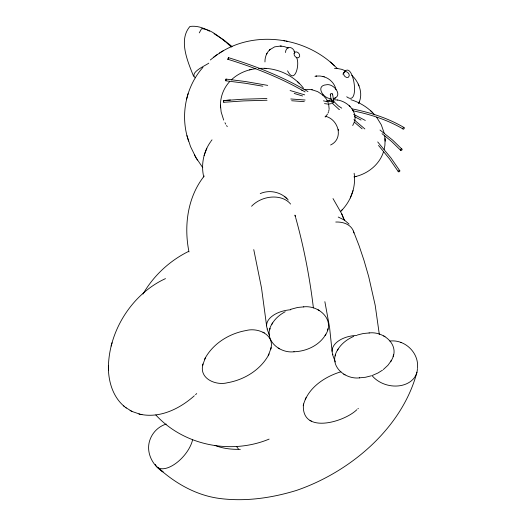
<?xml version="1.0" encoding="UTF-8"?>
<svg xmlns="http://www.w3.org/2000/svg" width="526" height="526" viewBox="0 0 526 526"><rect width="100%" height="100%" fill="white"/><g stroke="black" fill="none" stroke-linecap="round" stroke-linejoin="round"><path stroke-width="0.79" d="M220.519 106.397C220.092 97.441 223.438 88.427 229.468 81.806M385.098 139.916L384.907 145.314L384.158 149.43M227.929 59.293L228.021 58.813M228.448 57.696L227.962 59.3M417.473 367.858C419.11 352.854 404.829 339.152 389.891 341.065M108.415 367.286C108.856 330.459 132.421 293.732 165.48 278.622M225.792 80.162L225.858 80.813L245.267 83.259L262.868 86.218M329.131 108.823L328.612 103.767M202.766 365.024C199.328 378.99 216.232 385.795 227.502 382.724C244.136 379.857 260.304 370.041 268.576 355.043M270.975 348.212C274.414 334.247 257.51 327.435 246.24 330.512C229.606 333.379 213.438 343.195 205.166 358.193M303.377 405.046C301.72 434.654 344.379 421.964 356.806 409.734M225.845 79.669L226.029 79.084M329.052 109.579L328.697 111.249M354.813 120.77C356.773 110.414 347.081 101.393 337.436 99.993M272.1 323.806C262.106 338.941 279.036 353.715 294.106 351.756M325.528 334.832C335.522 319.696 318.592 304.916 303.522 306.875M337.653 349.882C327.659 365.018 344.583 379.798 359.652 377.839M391.074 360.908C401.068 345.773 384.144 330.999 369.074 332.951M202.845 364.636L205.515 357.502M268.227 355.734L270.897 348.6M303.456 404.665C308.151 387.662 324.812 376.636 340.907 371.797M202.635 365.702L202.977 363.966M270.765 349.271L271.107 347.535M303.246 405.724L303.587 403.994M202.964 67.348C186.138 86.244 180.411 113.905 187.644 138.062M210.466 141.981C203.417 151.994 200.925 164.98 203.72 176.9M342.617 209.374L340.329 211.728C350.605 201.991 356.233 187.361 354.136 173.251M269.68 329.874L269.851 329.23M269.917 328.974L270.088 328.329M327.54 330.302L327.711 329.664M327.777 329.407L327.948 328.757M335.233 355.957L335.404 355.306M335.47 355.05L335.641 354.412M393.086 356.378L393.257 355.74M393.323 355.484L393.494 354.84M285.434 52.534C286.091 45.262 293.153 46.373 294.738 52.33M187.453 95.949L188.098 93.641M186.612 98.987L187.269 96.646M416.947 372.211C402.022 428.447 349.981 472.078 296.48 490.416C272.133 497.898 246.273 501.692 220.861 498.622C197.079 495.847 175.487 483.657 158.03 467.686L163.073 471.907C152.132 465.385 145.334 451.551 150.186 439.223C152.842 432.063 158.905 426.284 166.223 424.061M111.104 346.062L112.077 342.728M199.275 32.862L201.603 28.66C210.065 29.173 216.738 35.13 223.254 39.904M204.095 155.558L206.83 148.22M354.55 121.789L352.709 125.523M353.045 190.629L350.316 197.967M228.225 58.116L228.415 57.656M383.421 152.034C379.397 164.599 367.878 173.698 355.254 176.637M342.886 74.212C352.801 55.375 361.329 108.034 346.713 96.745M328.474 111.985L328.033 113.083M335.489 97.395L334.878 98.862M269.917 49.641C266.465 52.679 264.867 57.413 264.953 61.93M359.304 101.945L358.62 103.339C363.565 93.911 359.153 82.135 351.782 75.284M266.353 54.619L267.044 53.225M306.119 397.531L305.225 399.333M204.614 359.304L204.969 358.594M268.773 354.636L269.128 353.932M142.98 294.067C153.48 275.834 169.51 260.857 188.361 251.52M272.244 323.562C275.276 318.454 280.003 314.502 285.21 311.727M293.85 351.769C306.079 351.447 318.809 345.707 325.39 335.069M337.791 349.645C341.427 343.55 347.384 339.132 353.814 336.331M383.303 369.574L387.932 365.268L390.936 361.152M271.738 324.417L272.593 322.964M325.035 335.673L325.89 334.214M337.291 350.494L338.146 349.04M390.581 361.75L391.436 360.297M327.507 114.122L325.18 117.094M210.821 141.435L212.011 139.844M204.259 176C187.48 197.059 183.752 226.108 188.992 251.941M195.56 394.684L196.717 393.553M333.234 101.314L333.491 101.064L332.347 102.057M269.858 49.7L274.677 46.847L280.503 46.058M231.276 79.939C236.562 74.883 243.268 71.391 250.363 69.675M269.345 50.154L270.403 49.201M194.331 395.769C180.037 408.57 160.391 418.315 140.817 414.403M357.831 408.88L358.351 408.426M210.328 59.984L215.45 55.881M225.891 80.813L226.068 79.091L245.583 81.55L267.708 85.39M215.91 55.546L221.492 51.824M213.648 57.203L217.632 54.277M382.494 370.172L377.97 372.987L372.434 375.426M267.03 100.236L243.669 100.913L223.8 102.287L223.603 100.578L243.505 99.184L266.919 98.507M221.748 51.673C255.952 30.817 302.759 37.293 332.195 63.672M219.493 53.034L223.649 50.522M330.598 144.998C344.162 138.568 338.336 118.929 325.101 116.213M208.763 63.166C205.581 65.605 189.136 72.404 195.238 77.809M260.232 193.601C269.674 189.393 281.62 192.089 288.248 200.051M269.108 439.111C231.059 454.905 183.837 445.515 155.821 414.975M326.731 100.953L331.663 99.776M290.483 309.38L297.67 307.454L303.785 306.868M371.54 375.735L365.504 377.26L359.396 377.846M301.681 90.334L302.161 90.176M330.67 101.433L327.566 101.774L323.437 100.841M331.551 103.589L328.303 104.115L324.509 103.609M357.404 334.983L363.223 333.53L369.331 332.945M223.8 102.287L223.557 101.755M250.941 69.537L255.767 68.65M354.675 176.775L353.959 176.953L356.049 176.447M249.567 69.866L251.658 69.366M329.144 100.203L329.493 100.124M314.949 76.309L316.126 76.106M304.067 89.709L307.611 89.367L311.688 89.709M333.195 98.559C343.787 96.422 333.852 82.996 326.357 84.778C314.87 85.633 323.549 99.158 331.058 98.559M316.468 76.066L320.025 76.007L323.378 76.612M315.955 76.132L316.606 76.046M334.523 68.558L336.903 68.498M230.388 100.025L223.616 100.565L223.504 101.262M258.654 68.367L264.558 68.301M332.978 99.69L337.593 100.019M240.31 449.355C231.749 449.52 223.037 448.639 215.029 445.437M265.847 68.38C280.365 69.373 294.521 76.52 303.443 88.105M281.108 46.097L284.559 46.676L288.314 48.03M337.514 68.538L341.729 69.333L345.497 70.839M290.779 98.967L305.126 100.019M291.628 100.736L304.317 101.676M264.473 68.301L266.024 68.387M280.22 46.045L281.305 46.104M336.62 68.485L337.705 68.544M312.076 89.782L317.645 91.616L322.852 95.028M311.537 89.683L312.266 89.814M286.282 41.12L287.59 41.376M283.836 40.66L284.98 40.877M352.052 108.869C370.113 112.419 387.984 118.087 403.915 127.456M352.966 110.822C370.422 114.352 387.682 119.935 403.094 128.995M125.366 407.308L131.927 411.424L140.107 414.251M138.917 413.988L141.941 414.652M400.74 342.4L401.141 342.511M290.089 90.518L304.666 94.851M323.911 76.77C329.828 78.538 334.792 83.555 336.002 89.683M323.056 76.52L324.292 76.881M294.185 93.45L302.582 95.995M350.888 99.71L352.17 100.098M228.442 57.643C256.011 66.171 283.1 76.842 307.973 91.59M227.929 59.306C254.637 67.584 280.897 77.848 305.106 91.938M338.231 217.041L344.635 220.184M352.755 100.308C361.152 103.208 368.844 108.205 374.709 114.892M341.736 108.152L338.29 105.884L334.234 101.866M206.567 29.739C201.471 27.096 195.698 25.702 189.958 26.451C178.097 40.114 187.913 61.983 193.594 76.329M207.152 30.015L207.54 30.199M353.669 114.333L365.314 120.447M354.3 116.575L361.02 120.046M208.171 30.515L209.44 31.159M263 332.169L263.533 332.439M263.789 332.57L264.335 332.853M310.018 420.412L310.564 420.688M310.82 420.82L311.353 421.096M383.664 335.904L384.197 336.193M384.434 336.324L384.993 336.62M318.112 309.827L318.644 310.11M318.887 310.241L319.44 310.544M343.734 374.17L344.293 374.466M344.53 374.597L345.063 374.887M278.188 348.094L278.741 348.39M278.984 348.521L279.516 348.81M130.08 410.425L131.927 411.424M214.036 33.697L223.313 39.634L232.084 46.538M339.132 109.415L339.487 109.625M338.77 109.178L332.517 103.431M343.971 219.71L349.06 224.089M380.009 130.021L392.547 140.021L401.89 149.088M382.04 133.683L391.587 141.468L400.634 150.298M353.919 119.632L364.853 128.942M108.395 365.682C108.086 380.627 112.59 396.828 124.524 406.631M224.924 41.252L231.42 47.044M123.59 405.881L126.273 408.031M223.057 39.746L225.128 41.416M354.103 121.993L362.138 128.831M294.014 51.647L294.711 52.225M284.277 196.336L285.381 197.276M285.763 197.598L286.926 198.591M322.951 95.121L326.35 98.967L328.191 102.504M332.636 64.067L337.403 68.584M322.431 94.66L323.385 95.502M330.275 61.976L334.628 65.822M299.504 83.595L297.348 81.55M370.521 110.664L371.501 111.591M371.665 111.742L372.678 112.702M349.185 105.706L350.066 106.561M377.707 141.928L390.969 157.945L399.799 170.74M378.503 145.419L389.483 158.839L398.261 171.568M238.377 448.921L236.49 446.462M202.773 167.689L196.099 157.82M376.609 117.213L381.278 124.787L384.184 133.085M333.004 198.572L341.644 213.661L344.543 220.67M226.555 125.523L227.265 126.667M352.374 109.441L352.657 109.901M352.716 110L353.005 110.473M186.94 135.59L190.53 146.583L195.744 157.195M194.416 154.914L197.401 160.062M335.318 361.908L332.524 354.596M224.964 122.729L225.707 124.136M287.564 70.839C294.816 85.468 300.234 63.902 296.519 57.525M269.391 335.174L267.083 329.006M358.199 84.075L358.982 85.869M223.688 120.086L221.144 111.959L220.473 105.134M341.644 213.661L343.794 218.901M353.393 231.092L359.061 245.662L364.012 260.423L368.7 276.61L375.202 305.31L379.345 334.589M294.948 215.121L295.375 216.594L295.033 215.404M187.821 138.66L188.525 141.119M295.586 217.35C303.739 246.536 309.512 276.367 313.22 306.441L313.411 307.914M253.762 249.62L261.514 287.965L266.597 325.831M324.864 301.674L329.539 327.1L332.097 351.329M338.257 129.245L338.474 130.382M332.603 94.167L333.793 101.696M330.295 94.489L331.485 102.018M384.716 135.8L385.144 141.178M385.039 138.496L385.085 139.758M220.532 106.554L220.578 107.823M108.448 368.897L108.468 370.508M192.569 439.9A25.268 12.703 -48.5 0 1 174.205 464.504A25.268 12.703 -48.5 0 1 155.275 464.359M417.401 368.529A25.268 19.567 13.9 0 1 400.279 385.663A25.268 19.567 13.9 0 1 372.408 376.051M398.978 170.542A0.874 0.592 -31.7 0 1 399.826 171.075A0.874 0.592 -31.7 0 1 398.649 171.838A0.874 0.592 -31.7 0 1 398.465 170.871M401.082 148.996A0.874 0.69 -42.3 0 1 402.061 149.516A0.874 0.69 -42.3 0 1 401.068 150.469A0.874 0.69 -42.3 0 1 400.562 149.502M403.08 127.562A0.874 0.756 -58.2 0 1 404.231 127.825A0.874 0.756 -58.2 0 1 403.62 129.028A0.874 0.756 -58.2 0 1 402.706 128.311M331.636 101.794A1.164 0.953 60.9 0 1 332.636 100.722A1.164 0.953 60.9 0 1 333.635 102.175A1.164 0.953 60.9 0 1 332.353 102.833M330.367 94.134A1.164 0.73 -9 0 1 332.123 93.641A1.164 0.73 -9 0 1 332.189 94.798M330.558 94.858A1.164 0.73 -9 0 1 330.289 94.397M331.505 101.768A1.164 0.73 -9 0 1 333.241 101.143A1.164 0.73 -9 0 1 333.379 102.32M335.759 222.031A24.295 16.819 -22.8 0 1 353.932 232.959M332.925 354.675A24.295 14.333 -4.4 0 1 356.884 335.391M251.573 206.264A24.295 18.279 -17 0 1 290.589 204.062M267.412 328.987A24.295 13.893 -6.2 0 1 290.799 309.742M294.093 53.534C293.35 56.486 298.709 60.069 299.695 56.183C300.425 53.231 295.099 49.641 294.093 53.534M343.636 73.246C342.893 76.191 348.251 79.781 349.238 75.895C349.961 72.95 344.642 69.347 343.636 73.246"/></g></svg>
